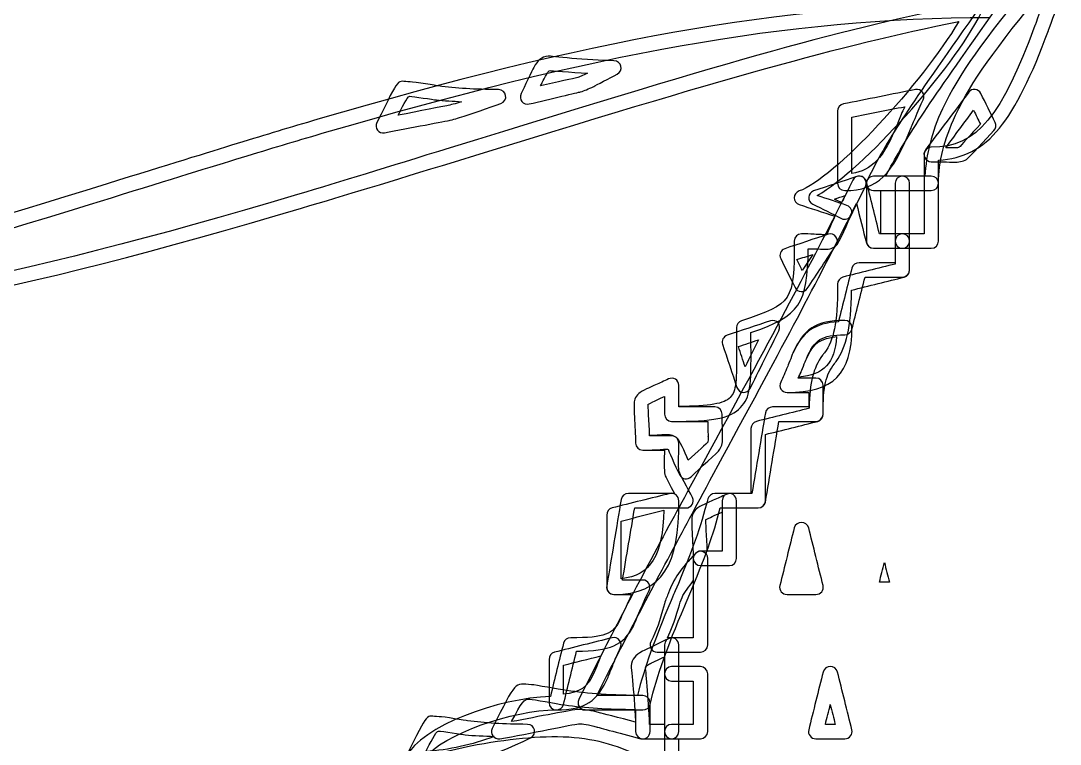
# Model space of a CAD drawing. Extents: x 25 to 279, y 7 to 272.
# Drawn here: x 245.63 to 264.7, y 131.27 to 144.53 of the extents above; entities that cross this region are included whole.
import ezdxf

# ---------------------------------------------------------------- set-up
doc = ezdxf.new("R2010")
doc.units = 0
doc.layers.get('0').update_dxf_attribs({"linetype": 'CONTINUOUS'})

msp = doc.modelspace()

# ---------------------------------------------------------------- linework, layer by layer
at = {"color": 7}
for points in [[(262.838671, 144.520444)], [(255.306512, 143.883856)], [(255.339321, 143.619273)], [(252.776302, 143.412369)], [(262.044921, 143.271875)], [(263.020704, 143.222398)], [(252.7681, 143.147785)], [(261.846483, 142.957815)], [(263.111721, 142.891669)], [(260.970183, 141.676173)], [(261.027862, 141.684375)], [(261.276042, 141.684375)], [(261.805208, 141.684375)], [(260.755077, 141.328775)], [(261.408333, 141.419792)], [(261.9375, 141.419792)], [(260.961717, 141.180079)], [(260.441017, 140.61784)], [(260.159765, 140.245835)], [(259.382683, 139.03034)], [(260.746875, 139.038542)], [(259.167577, 138.682942)], [(260.598179, 138.740885)], [(257.513931, 137.963804)], [(257.439583, 137.641277)], [(257.538802, 135.863542)], [(258.572265, 135.847138)], [(257.431381, 135.557683)], [(258.497917, 135.52461)], [(259.953125, 135.334375)], [(258.150783, 134.797006)], [(261.474744, 134.60095)], [(257.96875, 134.259637)], [(256.480469, 133.217708)], [(257.513931, 133.201304)], [(256.273829, 132.886979)], [(257.439583, 132.870575)], [(257.571875, 132.688542)], [(260.482292, 132.688542)], [(255.00039, 132.357812)], [(257.704167, 132.423958)], [(254.975783, 132.093229)], [(260.482292, 131.99401)], [(253.305469, 131.770702)], [(253.297267, 131.506119)], [(255.480079, 131.398698)]]:
    msp.add_lwpolyline(points, close=True, dxfattribs=at)
for points in [[(247.815365, 147.505208), (241.232002, 146.229388), (237.33125, 144.016413), (237.33125, 140.49375)], [(237.612237, 140.626042), (237.715425, 143.888354), (241.489177, 146.005021), (247.864842, 147.240625)], [(264.244402, 146.314583), (263.928754, 145.796265), (263.601729, 145.317898), (263.020704, 144.495573)], [(263.235546, 144.346877), (263.82001, 145.1737), (264.148094, 145.657358), (264.467446, 146.182292)], [(264.260806, 145.363671), (263.23581, 144.098433), (262.863012, 143.597577), (262.541015, 142.916275)], [(262.780992, 142.800652), (263.090025, 143.454967), (263.457267, 143.95106), (264.467446, 145.198306)], [(264.451042, 145.041408), (264.399713, 144.905677), (264.22059, 144.404821), (264.2362, 144.446096)], [(264.484115, 144.355079), (264.469033, 144.314598), (264.646833, 144.807517), (264.69975, 144.94219)], [(263.285287, 144.851173), (259.581915, 144.837944), (255.974321, 144.162198), (251.081381, 142.726304)], [(263.103254, 144.859375), (260.65189, 144.369102), (258.929981, 143.876712), (253.512108, 142.20534)], [(251.163931, 142.469923), (256.082271, 143.913225), (259.681663, 144.594792), (263.392708, 144.594792)], [(260.242579, 141.328775), (261.099829, 141.825133), (262.719344, 143.620067), (263.244013, 144.66914)], [(253.586721, 141.948958), (258.763294, 143.545983), (260.555317, 144.051073), (262.838671, 144.520444)], [(262.838671, 144.520444), (262.171921, 143.3957), (260.544733, 141.622463), (259.91185, 141.41159)], [(263.020704, 144.495573), (261.869502, 142.866533), (261.54036, 142.370175), (261.160154, 141.610027)], [(261.49935, 141.684375), (261.837752, 142.333398), (262.191765, 142.869708), (263.235546, 144.346877)], [(264.2362, 144.446096), (263.619721, 142.796419), (263.190302, 142.213542), (262.334375, 142.213542)], [(262.466667, 141.973829), (263.382919, 142.036271), (263.861815, 142.688998), (264.484115, 144.355079)], [(255.306512, 143.883856), (255.18454, 143.870098), (255.113631, 143.806069), (255.041929, 143.676952)], [(256.513542, 143.801042), (256.029619, 143.801042), (255.337998, 143.887296), (255.306512, 143.883856)], [(256.571485, 143.553127), (256.696369, 143.615304), (256.653242, 143.801042), (256.513542, 143.801042)], [(255.041929, 143.676952), (255.011767, 143.622977), (254.862277, 143.301508), (254.810154, 143.197527)], [(255.273175, 143.54466), (255.307306, 143.606044), (255.315508, 143.616362), (255.339321, 143.619273)], [(255.339321, 143.619273), (255.336146, 143.618744), (255.734079, 143.592815), (256.02565, 143.569531)], [(252.776302, 143.412369), (252.517804, 143.416073), (252.608821, 143.557096), (252.164321, 142.66836)], [(253.297267, 143.338021), (253.273719, 143.341196), (252.85409, 143.41131), (252.776302, 143.412369)], [(255.165754, 143.338021), (255.206765, 143.423481), (255.262063, 143.524817), (255.273175, 143.54466)], [(255.827213, 143.486981), (255.8034, 143.479837), (255.455738, 143.406019), (255.165754, 143.338021)], [(256.02565, 143.569531), (255.93675, 143.525346), (255.883304, 143.50365), (255.827213, 143.486981)], [(256.141537, 143.329819), (256.173552, 143.345694), (256.44475, 143.489627), (256.571485, 143.553127)], [(254.396875, 143.271875), (253.958196, 143.271875), (253.613708, 143.294365), (253.297267, 143.338021)], [(254.43815, 143.015494), (254.580496, 143.063119), (254.546894, 143.271875), (254.396875, 143.271875)], [(254.810154, 143.197527), (254.759619, 143.096456), (254.849577, 142.979775), (254.959115, 143.007292)], [(254.959115, 143.007292), (255.337733, 143.102012), (255.856846, 143.217106), (255.901825, 143.2306)], [(255.901825, 143.2306), (255.974585, 143.252296), (256.039938, 143.279548), (256.141537, 143.329819)], [(262.044921, 143.271875), (261.631642, 143.18906), (261.135548, 143.090106), (260.722004, 143.007292)], [(262.185679, 143.08164), (262.234892, 143.180065), (262.152871, 143.293571), (262.044921, 143.271875)], [(263.020704, 143.222398), (262.772525, 142.891404), (262.474869, 142.494794), (262.226954, 142.164065)], [(263.244012, 143.197527), (263.199827, 143.285369), (263.079706, 143.300979), (263.020704, 143.222398)], [(263.508596, 142.66836), (263.425781, 142.833725), (263.326563, 143.032162), (263.244012, 143.197527)], [(252.552994, 142.800652), (252.613054, 142.91019), (252.718094, 143.148579), (252.7681, 143.147785)], [(252.7681, 143.147785), (252.823133, 143.146992), (253.208896, 143.088254), (253.255992, 143.08164)], [(253.255992, 143.08164), (253.389077, 143.063383), (253.57164, 143.060208), (253.719013, 143.048567)], [(253.719013, 143.048567), (253.598892, 143.008879), (253.52084, 142.991681), (253.445963, 142.974219)], [(253.817967, 142.800652), (253.829608, 142.804356), (254.23839, 142.949083), (254.43815, 143.015494)], [(260.722004, 143.007292), (260.660356, 142.994856), (260.614583, 142.937971), (260.614583, 142.875)], [(262.036719, 142.742708), (262.092546, 142.878175), (262.137525, 142.985596), (262.185679, 143.08164)], [(253.445963, 142.974219), (253.395956, 142.962577), (252.938227, 142.874735), (252.552994, 142.800652)], [(260.614583, 142.875), (260.614583, 142.461456), (260.614583, 141.965627), (260.614583, 141.552083)], [(260.879167, 142.767579), (261.190317, 142.829756), (261.526073, 142.893521), (261.846483, 142.957815)], [(261.797006, 142.850129), (261.784571, 142.819967), (261.7343, 142.692967), (261.714192, 142.64349)], [(261.846483, 142.957815), (261.830079, 142.91945), (261.814998, 142.89405), (261.797006, 142.850129)], [(262.541015, 142.916275), (262.338344, 142.487121), (262.239654, 142.079133), (262.218487, 141.684375)], [(262.598958, 142.20534), (262.769615, 142.432881), (262.942388, 142.665979), (263.111721, 142.891669)], [(263.111721, 142.891669), (263.155113, 142.804621), (263.193742, 142.718896), (263.235546, 142.635287)], [(251.081381, 142.726304), (250.03469, 142.418858), (249.470069, 142.241588), (247.220052, 141.543881)], [(252.164321, 142.66836), (252.115108, 142.569935), (252.197129, 142.456429), (252.305079, 142.478125)], [(252.305079, 142.478125), (252.759104, 142.568877), (253.438025, 142.692173), (253.512108, 142.709635)], [(253.512108, 142.709635), (253.601008, 142.730537), (253.675885, 142.753027), (253.817967, 142.800652)], [(260.879167, 141.734117), (260.879167, 142.072254), (260.879167, 142.434998), (260.879167, 142.767579)], [(261.714192, 142.64349), (261.455429, 142.00505), (261.240323, 141.787298), (260.879167, 141.734117)], [(261.953904, 142.544271), (261.974277, 142.594012), (262.024548, 142.71334), (262.036719, 142.742708)], [(262.466667, 141.552083), (262.466667, 141.945254), (262.571177, 142.356681), (262.780992, 142.800652)], [(263.235546, 142.635287), (263.065419, 142.456694), (262.863277, 142.223067), (262.847138, 142.213542)], [(263.483725, 142.5194), (263.523942, 142.559617), (263.533996, 142.617296), (263.508596, 142.66836)], [(247.2944, 141.2875), (249.542829, 141.984942), (250.119092, 142.163271), (251.163931, 142.469923)], [(260.746875, 141.419792), (261.363354, 141.419792), (261.622381, 141.725915), (261.953904, 142.544271)], [(262.979429, 141.990233), (263.042135, 142.02754), (263.328679, 142.364619), (263.483725, 142.5194)], [(253.512108, 142.20534), (252.31725, 141.83651), (251.521119, 141.586215), (250.709112, 141.345444)], [(262.226954, 142.164065), (262.161602, 142.076752), (262.225367, 141.948958), (262.334375, 141.948958)], [(262.334375, 142.213542), (262.26135, 142.213542), (262.202083, 142.154275), (262.202083, 142.08125)], [(262.202083, 142.08125), (262.202083, 141.626431), (262.202083, 141.094619), (262.202083, 140.626042)], [(262.739452, 142.20534), (262.754533, 142.205075), (262.646848, 142.203752), (262.598958, 142.20534)], [(262.847138, 142.213542), (262.833379, 142.20534), (262.808244, 142.204017), (262.739452, 142.20534)], [(250.783725, 141.097265), (251.596525, 141.338565), (252.390804, 141.580129), (253.586721, 141.948958)], [(262.334375, 141.948958), (262.417983, 141.948958), (262.700823, 141.941285), (262.73125, 141.940756)], [(262.466667, 140.49375), (262.466667, 140.956242), (262.466667, 141.499696), (262.466667, 141.973829)], [(262.73125, 141.940756), (262.845021, 141.93864), (262.91249, 141.95081), (262.979429, 141.990233)], [(260.970183, 141.676173), (260.722004, 141.593358), (260.424348, 141.49414), (260.176433, 141.41159)], [(261.027863, 141.684375), (260.976798, 141.689931), (260.923088, 141.664796), (260.895571, 141.610027)], [(261.127346, 141.49414), (261.179998, 141.599708), (261.081838, 141.713479), (260.970183, 141.676173)], [(261.14375, 141.585156), (261.128933, 141.644687), (261.079192, 141.678819), (261.027862, 141.684375)], [(261.276042, 141.684375), (261.203017, 141.684375), (261.14375, 141.625108), (261.14375, 141.552083)], [(261.805208, 141.684375), (261.639844, 141.684375), (261.441406, 141.684375), (261.276042, 141.684375)], [(262.218487, 141.684375), (261.985125, 141.684375), (261.739062, 141.684375), (261.49935, 141.684375)], [(261.805208, 141.684375), (261.732183, 141.684375), (261.672917, 141.625108), (261.672917, 141.552083)], [(261.9375, 141.552083), (261.9375, 141.625108), (261.878233, 141.684375), (261.805208, 141.684375)], [(262.334375, 141.684375), (262.16901, 141.684375), (261.970573, 141.684375), (261.805208, 141.684375)], [(262.466667, 141.552083), (262.466667, 141.625108), (262.4074, 141.684375), (262.334375, 141.684375)], [(247.220052, 141.543881), (242.946502, 140.218319), (240.724796, 139.5984), (238.125, 139.071615)], [(260.895571, 141.610027), (260.224852, 140.268325), (259.64224, 139.176919), (258.481513, 137.037763)], [(260.614583, 141.552083), (260.614583, 141.479058), (260.67385, 141.419792), (260.746875, 141.419792)], [(260.862763, 140.964973), (260.945313, 141.130338), (261.044531, 141.328775), (261.127346, 141.49414)], [(261.160154, 141.610027), (261.116233, 141.521921), (261.177617, 141.419792), (261.276042, 141.419792)], [(261.383462, 140.626042), (261.30594, 140.935869), (261.218627, 141.285383), (261.14375, 141.585156)], [(261.14375, 141.552083), (261.14375, 141.221354), (261.14375, 140.824479), (261.14375, 140.49375)], [(261.672917, 141.552083), (261.672917, 141.221354), (261.672917, 140.824479), (261.672917, 140.49375)], [(261.9375, 140.49375), (261.9375, 140.824479), (261.9375, 141.221354), (261.9375, 141.552083)], [(262.334375, 141.419792), (262.4074, 141.419792), (262.466667, 141.479058), (262.466667, 141.552083)], [(262.466667, 140.49375), (262.466667, 140.824479), (262.466667, 141.221354), (262.466667, 141.552083)], [(250.709112, 141.345444), (245.433321, 139.77964), (241.802708, 139.038542), (238.521875, 139.038542)], [(259.91185, 141.41159), (259.7912, 141.371373), (259.7912, 141.203627), (259.91185, 141.16341)], [(260.176433, 141.41159), (260.064515, 141.374283), (260.05446, 141.224529), (260.159765, 141.171877)], [(260.78815, 141.147006), (260.617758, 141.203892), (260.427788, 141.267127), (260.242579, 141.328775)], [(260.55664, 141.262629), (260.624638, 141.285383), (260.687344, 141.306285), (260.755077, 141.328775)], [(260.755077, 141.328775), (260.732323, 141.283267), (260.711156, 141.240669), (260.688931, 141.196483)], [(261.276042, 141.419792), (261.606771, 141.419792), (262.003646, 141.419792), (262.334375, 141.419792)], [(261.408333, 141.419792), (261.497233, 141.419792), (261.584017, 141.419792), (261.672917, 141.419792)], [(261.408333, 140.626042), (261.408333, 140.885069), (261.408333, 141.160765), (261.408333, 141.419792)], [(261.672917, 141.419792), (261.672917, 141.160765), (261.672917, 140.885069), (261.672917, 140.626042)], [(261.9375, 141.419792), (262.0264, 141.419792), (262.113183, 141.419792), (262.202083, 141.419792)], [(261.9375, 140.626042), (261.9375, 140.885069), (261.9375, 141.160765), (261.9375, 141.419792)], [(262.202083, 141.419792), (262.202083, 141.160765), (262.202083, 140.885069), (262.202083, 140.626042)], [(238.017579, 138.773958), (240.697279, 139.310004), (242.927188, 139.933098), (247.2944, 141.2875)], [(258.712758, 136.913673), (259.795433, 138.908367), (260.344179, 139.953471), (260.961717, 141.180079)], [(259.91185, 141.16341), (260.115579, 141.095413), (260.349206, 141.020535), (260.564842, 140.948569)], [(260.159765, 141.171877), (260.325129, 141.089063), (260.523567, 140.989844), (260.688931, 140.907294)], [(260.688931, 141.196483), (260.644746, 141.218708), (260.602148, 141.239875), (260.55664, 141.262629)], [(260.862763, 140.964973), (260.898746, 141.03694), (260.864615, 141.121606), (260.78815, 141.147006)], [(260.961717, 141.180079), (261.0231, 140.935604), (261.087394, 140.685573), (261.14375, 140.460677)], [(238.654167, 138.78216), (241.933413, 138.80121), (245.553177, 139.544954), (250.783725, 141.097265)], [(260.564842, 140.948569), (260.497108, 140.798021), (260.417469, 140.610431), (260.416146, 140.609638)], [(260.573308, 140.394531), (260.647127, 140.447448), (260.822281, 140.884275), (260.862763, 140.964973)], [(260.688931, 140.907294), (260.754283, 140.874485), (260.829954, 140.899621), (260.862763, 140.964973)], [(260.441017, 140.61784), (260.192837, 140.535025), (259.895181, 140.435806), (259.647267, 140.353256)], [(259.953125, 140.626042), (259.8801, 140.626042), (259.820833, 140.566775), (259.820833, 140.49375)], [(260.184635, 140.61784), (260.108171, 140.621279), (260.036204, 140.626042), (259.953125, 140.626042)], [(260.341798, 140.609638), (260.331479, 140.609902), (260.224323, 140.615988), (260.184635, 140.61784)], [(260.416146, 140.609638), (260.419585, 140.612019), (260.403181, 140.606463), (260.341798, 140.609638)], [(260.589713, 140.419402), (260.659563, 140.524177), (260.560344, 140.657527), (260.441017, 140.61784)], [(261.805208, 140.626042), (261.673446, 140.626042), (261.523956, 140.626042), (261.383462, 140.626042)], [(261.672917, 140.626042), (261.584017, 140.626042), (261.497233, 140.626042), (261.408333, 140.626042)], [(261.805208, 140.626042), (261.732183, 140.626042), (261.672917, 140.566775), (261.672917, 140.49375)], [(262.202083, 140.626042), (262.068733, 140.626042), (261.929298, 140.626042), (261.805208, 140.626042)], [(261.9375, 140.49375), (261.9375, 140.566775), (261.878233, 140.626042), (261.805208, 140.626042)], [(262.202083, 140.626042), (262.113183, 140.626042), (262.0264, 140.626042), (261.9375, 140.626042)], [(259.820833, 140.49375), (259.820833, 139.392025), (259.792258, 139.343077), (258.853517, 139.03034)], [(259.027083, 138.815233), (259.931429, 139.125854), (260.066896, 139.336992), (260.077215, 140.353256)], [(259.647267, 140.353256), (259.570802, 140.327856), (259.536671, 140.24319), (259.572654, 140.171223)], [(260.060546, 139.625652), (260.22591, 139.873567), (260.424348, 140.171223), (260.589713, 140.419402)], [(260.077215, 140.353256), (260.109494, 140.352198), (260.144154, 140.354844), (260.176433, 140.353256)], [(260.176433, 140.353256), (260.214269, 140.351404), (260.313223, 140.345583), (260.325129, 140.345054)], [(260.325129, 140.345054), (260.446838, 140.338969), (260.510338, 140.349288), (260.573308, 140.394531)], [(261.14375, 140.49375), (261.14375, 140.420725), (261.203017, 140.361458), (261.276042, 140.361458)], [(261.14375, 140.460677), (261.158567, 140.401675), (261.215452, 140.361458), (261.276042, 140.361458)], [(261.276042, 140.361458), (261.400131, 140.361458), (261.539567, 140.361458), (261.672917, 140.361458)], [(261.276042, 140.361458), (261.441406, 140.361458), (261.639844, 140.361458), (261.805208, 140.361458)], [(261.672917, 140.49375), (261.672917, 140.361987), (261.672917, 140.212498), (261.672917, 140.072004)], [(261.672917, 140.49375), (261.672917, 140.420725), (261.732183, 140.361458), (261.805208, 140.361458)], [(261.672917, 140.361458), (261.672917, 140.272558), (261.672917, 140.185775), (261.672917, 140.096875)], [(261.805208, 140.361458), (261.878233, 140.361458), (261.9375, 140.420725), (261.9375, 140.49375)], [(261.805208, 140.361458), (261.970573, 140.361458), (262.16901, 140.361458), (262.334375, 140.361458)], [(261.9375, 139.964583), (261.9375, 140.129948), (261.9375, 140.328385), (261.9375, 140.49375)], [(261.9375, 139.964583), (261.9375, 140.088673), (261.9375, 140.228108), (261.9375, 140.361458)], [(261.9375, 140.361458), (262.07085, 140.361458), (262.210285, 140.361458), (262.334375, 140.361458)], [(262.334375, 140.361458), (262.4074, 140.361458), (262.466667, 140.420725), (262.466667, 140.49375)], [(262.334375, 140.361458), (262.4074, 140.361458), (262.466667, 140.420725), (262.466667, 140.49375)], [(259.572654, 140.171223), (259.655469, 140.005858), (259.754687, 139.807421), (259.837238, 139.642056)], [(259.870575, 140.154819), (259.96556, 140.186569), (260.061075, 140.212763), (260.159765, 140.245835)], [(259.969529, 139.956381), (259.935662, 140.024115), (259.903648, 140.088144), (259.870575, 140.154819)], [(260.159765, 140.245835), (260.093883, 140.146881), (260.033823, 140.05269), (259.969529, 139.956381)], [(260.879167, 139.997656), (260.802173, 139.689946), (260.710098, 139.329319), (260.630988, 139.013671)], [(261.672917, 140.072004), (261.36309, 139.994481), (261.013575, 139.907169), (260.713802, 139.832292)], [(261.011458, 140.096875), (260.950869, 140.096875), (260.893983, 140.056658), (260.879167, 139.997656)], [(261.672917, 140.096875), (261.454635, 140.096875), (261.218098, 140.096875), (261.011458, 140.096875)], [(261.805208, 139.832292), (261.878233, 139.832292), (261.9375, 139.891558), (261.9375, 139.964583)], [(261.838281, 139.832292), (261.897283, 139.847108), (261.9375, 139.903994), (261.9375, 139.964583)], [(260.713802, 139.832292), (260.6548, 139.817475), (260.614583, 139.76059), (260.614583, 139.7)], [(260.870965, 139.592579), (261.182644, 139.670367), (261.536127, 139.756621), (261.838281, 139.832292)], [(260.879167, 138.873177), (260.954044, 139.17295), (261.041356, 139.522465), (261.118879, 139.832292)], [(261.118879, 139.832292), (261.34351, 139.832292), (261.590631, 139.832292), (261.805208, 139.832292)], [(259.837238, 139.642056), (259.882746, 139.551304), (260.00419, 139.540985), (260.060546, 139.625652)], [(260.614583, 139.7), (260.614583, 138.955463), (260.546056, 138.684794), (260.374871, 138.443229)], [(260.589713, 138.286067), (260.783917, 138.560175), (260.86144, 138.89699), (260.870965, 139.592579)], [(259.382683, 139.03034), (259.134504, 138.947525), (258.836848, 138.848306), (258.588933, 138.765756)], [(258.853517, 139.03034), (258.799542, 139.012348), (258.7625, 138.963135), (258.7625, 138.90625)], [(259.539846, 138.848306), (259.592498, 138.953875), (259.494338, 139.067646), (259.382683, 139.03034)], [(260.746875, 139.038542), (260.209771, 139.038542), (259.985933, 138.874765), (259.795962, 138.435027)], [(260.630988, 139.013671), (260.198129, 138.984831), (259.967677, 138.832696), (259.795963, 138.435027)], [(260.879167, 138.90625), (260.879167, 138.979275), (260.8199, 139.038542), (260.746875, 139.038542)], [(258.7625, 138.90625), (258.7625, 138.810735), (258.761177, 138.730037), (258.7625, 138.59219)], [(259.010679, 137.789973), (259.142971, 138.054556), (259.40729, 138.583723), (259.539846, 138.848306)], [(259.027083, 138.59219), (259.02629, 138.689556), (259.027348, 138.749352), (259.027083, 138.815233)], [(259.688542, 137.715625), (260.540235, 137.715625), (260.879167, 138.054556), (260.879167, 138.90625)], [(260.746875, 138.773958), (260.807465, 138.773958), (260.86435, 138.814175), (260.879167, 138.873177)], [(258.588933, 138.765756), (258.519613, 138.742473), (258.4831, 138.669713), (258.506119, 138.600392)], [(258.795573, 138.559117), (258.918075, 138.599863), (259.040577, 138.640608), (259.167577, 138.682942)], [(259.167577, 138.682942), (259.081323, 138.510698), (259.005917, 138.359356), (258.919663, 138.186848)], [(260.598179, 138.740885), (260.564048, 138.254581), (260.370108, 138.041592), (259.903383, 137.996877)], [(260.044142, 138.335808), (260.193896, 138.683206), (260.32116, 138.773958), (260.746875, 138.773958)], [(260.044142, 138.335808), (260.16929, 138.626056), (260.316663, 138.711517), (260.598179, 138.740885)], [(258.506119, 138.600392), (258.588933, 138.352213), (258.688152, 138.054556), (258.770702, 137.806642)], [(258.7625, 138.59219), (258.768585, 137.908506), (258.753769, 137.74076), (258.646613, 137.624608)], [(258.919663, 138.186848), (258.877329, 138.314113), (258.836319, 138.436615), (258.795573, 138.559117)], [(258.836848, 137.44284), (259.01359, 137.634133), (259.034227, 137.816167), (259.027083, 138.59219)], [(259.795963, 138.435027), (259.774267, 138.384227), (259.700448, 138.195315), (259.696744, 138.186848)], [(259.795962, 138.435027), (259.774267, 138.384227), (259.700448, 138.195315), (259.696744, 138.186848)], [(260.374871, 138.443229), (260.360054, 138.422592), (260.356879, 138.423121), (260.341798, 138.401954)], [(259.944923, 138.087629), (259.949421, 138.098477), (260.023504, 138.287919), (260.044142, 138.335808)], [(259.944923, 138.087629), (259.949421, 138.098477), (260.023504, 138.287919), (260.044142, 138.335808)], [(260.341798, 138.401954), (260.165585, 138.15695), (260.104202, 137.913533), (260.093619, 137.426171)], [(260.35, 137.31875), (260.35, 137.851092), (260.398683, 138.025188), (260.55664, 138.244792)], [(260.55664, 138.244792), (260.571721, 138.265694), (260.573838, 138.264106), (260.589713, 138.286067)], [(259.696744, 138.186848), (259.652558, 138.08075), (259.616575, 137.993437), (259.572654, 137.90586)], [(259.696744, 138.186848), (259.652558, 138.08075), (259.616575, 137.993438), (259.572654, 137.90586)], [(259.895181, 137.980208), (259.911056, 138.016192), (259.928254, 138.047677), (259.944923, 138.087629)], [(259.903383, 137.996877), (259.916877, 138.027569), (259.9309, 138.053763), (259.944923, 138.087629)], [(257.274219, 137.856119), (257.263106, 137.851092), (257.137694, 137.795), (257.108854, 137.781771)], [(257.274219, 137.856119), (257.263106, 137.851092), (257.137694, 137.795), (257.108854, 137.781771)], [(257.513931, 137.963804), (257.431646, 137.922529), (257.355181, 137.892631), (257.274219, 137.856119)], [(257.513931, 137.963804), (257.431646, 137.922529), (257.355181, 137.892631), (257.274219, 137.856119)], [(257.704167, 137.847917), (257.704167, 137.946342), (257.602037, 138.007725), (257.513931, 137.963804)], [(257.704167, 137.847917), (257.704167, 137.946342), (257.602038, 138.007725), (257.513931, 137.963804)], [(259.572654, 137.90586), (259.528733, 137.817754), (259.590117, 137.715625), (259.688542, 137.715625)], [(259.572654, 137.90586), (259.528733, 137.817754), (259.590117, 137.715625), (259.688542, 137.715625)], [(260.217708, 137.980208), (260.116902, 137.980208), (260.005513, 137.980208), (259.895181, 137.980208)], [(260.35, 137.847917), (260.35, 137.920942), (260.290733, 137.980208), (260.217708, 137.980208)], [(257.108854, 137.781771), (256.986881, 137.72515), (256.92735, 137.676467), (256.894012, 137.591535)], [(257.108854, 137.781771), (256.986881, 137.72515), (256.92735, 137.676467), (256.894012, 137.591535)], [(257.704167, 137.459244), (257.704167, 137.590212), (257.704167, 137.726473), (257.704167, 137.847917)], [(257.704167, 137.451042), (257.704167, 137.584392), (257.704167, 137.723827), (257.704167, 137.847917)], [(258.770702, 137.806642), (258.808008, 137.694723), (258.957763, 137.684669), (259.010679, 137.789973)], [(259.688542, 137.715625), (259.812631, 137.715625), (259.952067, 137.715625), (260.085417, 137.715625)], [(260.085417, 137.715625), (260.085417, 137.626725), (260.085417, 137.539942), (260.085417, 137.451042)], [(260.35, 137.31875), (260.35, 137.484115), (260.35, 137.682552), (260.35, 137.847917)], [(256.894012, 137.591535), (256.861998, 137.510573), (256.910417, 137.00125), (256.910417, 136.789583)], [(256.894012, 137.591535), (256.861998, 137.510573), (256.910417, 137.00125), (256.910417, 136.789583)], [(257.166798, 136.921875), (257.157802, 137.175081), (257.137694, 137.4902), (257.141927, 137.500783)], [(257.166798, 136.930077), (257.157537, 137.180373), (257.137958, 137.4902), (257.141927, 137.500783)], [(257.141927, 137.500783), (257.142721, 137.502635), (257.160712, 137.512425), (257.224742, 137.542058)], [(257.141927, 137.500783), (257.142721, 137.502635), (257.160712, 137.512425), (257.224742, 137.542058)], [(257.224742, 137.542058), (257.250671, 137.553965), (257.36841, 137.610585), (257.38164, 137.616406)], [(257.224742, 137.542058), (257.250671, 137.553965), (257.36841, 137.610585), (257.38164, 137.616406)], [(257.38164, 137.616406), (257.400954, 137.625138), (257.420798, 137.632546), (257.439583, 137.641277)], [(257.38164, 137.616406), (257.400954, 137.625137), (257.420798, 137.632546), (257.439583, 137.641277)], [(257.439583, 137.641277), (257.439583, 137.530946), (257.439583, 137.419556), (257.439583, 137.31875)], [(257.439583, 137.641277), (257.439583, 137.530946), (257.439583, 137.419556), (257.439583, 137.31875)], [(258.646613, 137.624608), (258.538927, 137.507927), (258.265348, 137.466917), (257.704167, 137.459244)], [(257.439583, 137.31875), (257.439583, 137.245725), (257.49885, 137.186458), (257.571875, 137.186458)], [(257.439583, 137.31875), (257.439583, 137.245725), (257.49885, 137.186458), (257.571875, 137.186458)], [(257.571875, 137.186458), (258.33996, 137.186458), (258.646613, 137.236465), (258.836848, 137.44284)], [(258.365625, 137.451042), (258.158985, 137.451042), (257.922448, 137.451042), (257.704167, 137.451042)], [(258.497917, 137.31875), (258.497917, 137.391775), (258.43865, 137.451042), (258.365625, 137.451042)], [(258.506119, 136.921875), (258.50559, 136.952302), (258.497917, 137.235142), (258.497917, 137.31875)], [(259.291667, 137.343621), (259.214673, 136.880865), (259.122598, 136.337675), (259.043488, 135.863542)], [(260.093619, 137.426171), (259.78194, 137.348383), (259.428456, 137.262129), (259.126302, 137.186458)], [(259.423958, 137.451042), (259.3594, 137.451042), (259.30225, 137.407385), (259.291667, 137.343621)], [(260.085417, 137.451042), (259.867135, 137.451042), (259.630598, 137.451042), (259.423958, 137.451042)], [(260.217708, 137.186458), (260.290733, 137.186458), (260.35, 137.245725), (260.35, 137.31875)], [(260.250781, 137.186458), (260.309783, 137.201275), (260.35, 137.25816), (260.35, 137.31875)], [(257.571875, 137.186458), (257.778515, 137.186458), (258.015052, 137.186458), (258.233333, 137.186458)], [(258.233333, 137.186458), (258.236244, 137.055754), (258.242065, 136.884304), (258.241535, 136.913673)], [(259.126302, 137.186458), (259.0673, 137.171642), (259.027083, 137.114756), (259.027083, 137.054167)], [(259.291667, 136.946746), (259.601494, 137.024269), (259.951008, 137.111581), (260.250781, 137.186458)], [(259.291667, 135.706379), (259.36866, 136.169135), (259.460735, 136.712325), (259.539846, 137.186458)], [(259.539846, 137.186458), (259.762096, 137.186458), (260.005777, 137.186458), (260.217708, 137.186458)], [(257.266017, 136.930077), (257.233738, 136.92849), (257.199077, 136.931135), (257.166798, 136.930077)], [(257.571875, 136.921875), (257.44514, 136.921875), (257.302529, 136.921875), (257.166798, 136.921875)], [(257.414713, 136.938544), (257.402806, 136.93775), (257.303852, 136.931929), (257.266017, 136.930077)], [(257.662892, 136.888802), (257.599921, 136.934046), (257.536421, 136.944365), (257.414713, 136.938544)], [(258.481513, 137.037763), (257.890698, 135.949267), (257.744912, 135.684683), (257.472656, 135.177213)], [(257.704167, 136.789583), (257.704167, 136.862608), (257.6449, 136.921875), (257.571875, 136.921875)], [(257.712369, 135.053387), (257.98436, 135.560065), (258.122473, 135.825706), (258.712758, 136.913673)], [(258.241535, 136.913673), (258.242858, 136.844881), (258.241271, 136.819746), (258.233333, 136.806252)], [(258.456642, 136.67396), (258.496065, 136.740635), (258.508235, 136.808104), (258.506119, 136.921875)], [(259.027083, 137.054167), (259.027083, 136.682163), (259.027083, 136.24904), (259.027083, 135.863542)], [(259.291667, 135.73125), (259.291667, 136.111192), (259.291667, 136.555427), (259.291667, 136.946746)], [(256.910417, 136.789583), (256.910417, 136.716558), (256.969683, 136.657292), (257.042708, 136.657292)], [(256.910417, 136.789583), (256.910417, 136.716558), (256.969683, 136.657292), (257.042708, 136.657292)], [(257.877733, 136.475523), (257.806296, 136.635331), (257.716602, 136.850173), (257.662892, 136.888802)], [(257.704167, 136.277085), (257.694377, 136.313598), (257.704167, 136.730317), (257.704167, 136.789583)], [(258.233333, 136.806252), (258.225131, 136.792494), (258.034367, 136.620515), (257.877733, 136.475523)], [(257.042708, 136.657292), (257.125788, 136.657292), (257.197754, 136.662054), (257.274219, 136.665494)], [(257.042708, 136.657292), (257.166798, 136.657292), (257.306233, 136.657292), (257.439583, 136.657292)], [(257.274219, 136.665494), (257.313906, 136.667346), (257.421063, 136.673431), (257.431381, 136.67396)], [(257.431381, 136.67396), (257.492765, 136.676871), (257.509169, 136.671315), (257.505729, 136.67396)], [(257.439583, 136.657292), (257.436937, 136.521031), (257.431646, 136.272058), (257.447785, 136.21094)], [(257.505729, 136.67396), (257.507581, 136.672373), (257.634052, 136.37604), (257.720571, 136.202473)], [(257.927475, 136.1694), (258.082256, 136.324446), (258.419335, 136.61099), (258.456642, 136.67396)], [(257.447785, 136.21094), (257.459692, 136.16596), (257.547004, 136.005094), (257.621617, 135.863542)], [(257.952346, 135.789194), (257.879585, 135.934185), (257.712898, 136.243748), (257.704167, 136.277085)], [(257.720571, 136.202473), (257.761052, 136.121775), (257.863446, 136.105635), (257.927475, 136.1694)], [(257.538802, 135.863542), (257.208073, 135.780727), (256.811198, 135.681773), (256.480469, 135.598958)], [(256.778125, 135.863542), (256.713567, 135.863542), (256.656417, 135.819885), (256.645833, 135.756121)], [(257.621617, 135.863542), (257.340894, 135.863542), (257.04165, 135.863542), (256.778125, 135.863542)], [(257.704167, 135.73125), (257.704167, 135.81724), (257.62241, 135.884444), (257.538802, 135.863542)], [(258.233333, 135.764323), (258.1021, 135.239654), (257.950758, 134.821348), (257.638021, 134.077604)], [(257.836458, 135.598958), (257.934883, 135.598958), (257.996267, 135.701088), (257.952346, 135.789194)], [(258.365625, 135.863542), (258.305035, 135.863542), (258.24815, 135.823325), (258.233333, 135.764323)], [(258.572265, 135.847138), (258.489979, 135.805863), (258.413515, 135.775965), (258.332552, 135.739452)], [(259.043488, 135.863542), (258.821237, 135.863542), (258.577556, 135.863542), (258.365625, 135.863542)], [(258.630208, 135.863542), (258.557183, 135.863542), (258.497917, 135.804275), (258.497917, 135.73125)], [(258.7625, 135.73125), (258.7625, 135.829675), (258.660371, 135.891058), (258.572265, 135.847138)], [(259.027083, 135.863542), (258.893733, 135.863542), (258.754298, 135.863542), (258.630208, 135.863542)], [(256.645833, 135.756121), (256.563019, 135.260027), (256.464065, 134.664715), (256.38125, 134.168621)], [(256.480469, 135.598958), (256.421467, 135.584142), (256.38125, 135.527256), (256.38125, 135.466667)], [(256.513542, 134.011458), (257.421063, 134.011458), (257.704167, 134.577138), (257.704167, 135.73125)], [(256.670704, 134.276042), (256.742142, 134.704402), (256.823104, 135.175096), (256.894012, 135.598958)], [(256.894012, 135.598958), (257.199871, 135.598958), (257.541977, 135.598958), (257.836458, 135.598958)], [(257.8862, 133.978385), (258.185444, 134.690379), (258.334669, 135.099954), (258.464844, 135.598958)], [(258.167188, 135.665104), (258.045215, 135.608483), (257.985683, 135.5598), (257.952346, 135.474869)], [(258.332552, 135.739452), (258.32144, 135.734425), (258.196027, 135.678333), (258.167188, 135.665104)], [(258.464844, 135.598958), (258.691327, 135.598958), (258.942417, 135.598958), (259.159375, 135.598958)], [(258.497917, 135.73125), (258.497917, 135.441796), (258.497917, 135.107363), (258.497917, 134.805208)], [(258.7625, 134.672917), (258.7625, 135.003646), (258.7625, 135.400521), (258.7625, 135.73125)], [(258.7625, 134.672917), (258.7625, 134.962371), (258.7625, 135.296804), (258.7625, 135.598958)], [(258.7625, 135.598958), (258.89585, 135.598958), (259.035285, 135.598958), (259.159375, 135.598958)], [(259.159375, 135.598958), (259.2324, 135.598958), (259.291667, 135.658225), (259.291667, 135.73125)], [(259.159375, 135.598958), (259.223933, 135.598958), (259.281083, 135.642615), (259.291667, 135.706379)], [(256.38125, 135.466667), (256.38125, 135.053123), (256.38125, 134.557294), (256.38125, 134.14375)], [(257.431381, 135.557683), (257.405981, 134.741179), (257.195902, 134.35621), (256.645833, 134.300913)], [(256.645833, 135.359246), (256.899833, 135.422746), (257.172354, 135.49286), (257.431381, 135.557683)], [(257.952346, 135.474869), (257.920331, 135.393906), (257.96875, 134.884583), (257.96875, 134.672917)], [(258.225131, 134.805208), (258.216135, 135.058415), (258.196027, 135.373533), (258.20026, 135.384117)], [(258.20026, 135.384117), (258.201054, 135.385969), (258.219046, 135.395758), (258.283075, 135.425392)], [(258.283075, 135.425392), (258.309004, 135.437298), (258.426744, 135.493919), (258.439973, 135.49974)], [(258.439973, 135.49974), (258.459287, 135.508471), (258.479131, 135.515879), (258.497917, 135.52461)], [(258.497917, 135.52461), (258.497917, 135.285692), (258.497917, 135.039894), (258.497917, 134.805208)], [(256.645833, 134.300913), (256.645833, 134.6454), (256.645833, 135.018462), (256.645833, 135.359246)], [(259.820833, 135.235156), (259.738019, 134.904427), (259.639065, 134.507552), (259.55625, 134.176823)], [(259.953125, 135.334375), (259.897298, 135.334375), (259.837502, 135.301831), (259.820833, 135.235156)], [(260.085417, 135.235156), (260.068748, 135.301831), (260.008952, 135.334375), (259.953125, 135.334375)], [(260.35, 134.176823), (260.267185, 134.507552), (260.168231, 134.904427), (260.085417, 135.235156)], [(257.472656, 135.177213), (256.853796, 134.024158), (256.353469, 133.054725), (255.868488, 132.085027)], [(256.199217, 132.159375), (256.655888, 133.06769), (257.132667, 133.973094), (257.712369, 135.053387)], [(258.101042, 134.805208), (258.028017, 134.805208), (257.96875, 134.745942), (257.96875, 134.672917)], [(258.150783, 134.797006), (258.104481, 134.816056), (258.051829, 134.805473), (258.010025, 134.763933)], [(258.497917, 134.805208), (258.364567, 134.805208), (258.225131, 134.805208), (258.101042, 134.805208)], [(258.497917, 134.805208), (258.406371, 134.805208), (258.316413, 134.805208), (258.225131, 134.805208)], [(258.010025, 134.763933), (257.742531, 134.496175), (257.60389, 134.28689), (257.513931, 134.044531)], [(257.96875, 134.672917), (257.96875, 134.218098), (257.96875, 133.686285), (257.96875, 133.217708)], [(257.96875, 134.672917), (257.96875, 134.599892), (258.028017, 134.540625), (258.101042, 134.540625)], [(258.233333, 134.672917), (258.233333, 134.731919), (258.196821, 134.777956), (258.150783, 134.797006)], [(258.233333, 133.085417), (258.233333, 133.58151), (258.233333, 134.176823), (258.233333, 134.672917)], [(258.630208, 134.540625), (258.703233, 134.540625), (258.7625, 134.599892), (258.7625, 134.672917)], [(258.630208, 134.540625), (258.703233, 134.540625), (258.7625, 134.599892), (258.7625, 134.672917)], [(258.101042, 134.540625), (258.266406, 134.540625), (258.464844, 134.540625), (258.630208, 134.540625)], [(258.233333, 133.085417), (258.233333, 133.540235), (258.233333, 134.072048), (258.233333, 134.540625)], [(258.233333, 134.540625), (258.366683, 134.540625), (258.506119, 134.540625), (258.630208, 134.540625)], [(261.383727, 134.237148), (261.413625, 134.357004), (261.443258, 134.476067), (261.474744, 134.60095)], [(261.474744, 134.60095), (261.505965, 134.476067), (261.535598, 134.357004), (261.565496, 134.237148)], [(257.042708, 134.276042), (256.926556, 134.276042), (256.796646, 134.276042), (256.670704, 134.276042)], [(257.158596, 134.085806), (257.202517, 134.173913), (257.141133, 134.276042), (257.042708, 134.276042)], [(257.76211, 133.953515), (257.798888, 134.052998), (257.902604, 134.162535), (257.96875, 134.259637)], [(257.96875, 134.259637), (257.96875, 133.9088), (257.96875, 133.5532), (257.96875, 133.217708)], [(261.565496, 134.237148), (261.503848, 134.237148), (261.44564, 134.237148), (261.383727, 134.237148)], [(256.38125, 134.168621), (256.367756, 134.087923), (256.431785, 134.011458), (256.513542, 134.011458)], [(256.38125, 134.14375), (256.38125, 134.070725), (256.440517, 134.011458), (256.513542, 134.011458)], [(256.869142, 133.432815), (256.892425, 133.479381), (257.073135, 133.915415), (257.158596, 134.085806)], [(257.513931, 134.044531), (257.491177, 133.982883), (257.464983, 133.926527), (257.439583, 133.837892)], [(257.638021, 134.077604), (257.622675, 134.040827), (257.600185, 133.990556), (257.563673, 133.904037)], [(259.55625, 134.176823), (259.535348, 134.093215), (259.602552, 134.011458), (259.688542, 134.011458)], [(260.217708, 134.011458), (260.303698, 134.011458), (260.370902, 134.093215), (260.35, 134.176823)], [(256.513542, 134.011458), (256.614348, 134.011458), (256.725737, 134.011458), (256.836069, 134.011458)], [(256.836069, 134.011458), (256.748492, 133.8199), (256.642658, 133.583892), (256.629429, 133.55664)], [(257.563673, 133.904037), (257.239558, 133.133835), (257.084777, 132.702829), (256.94349, 132.159375)], [(257.695965, 133.763544), (257.719513, 133.846094), (257.742002, 133.89954), (257.76211, 133.953515)], [(257.811587, 133.804819), (257.8481, 133.891338), (257.87059, 133.941608), (257.8862, 133.978385)], [(259.688542, 134.011458), (259.853906, 134.011458), (260.052344, 134.011458), (260.217708, 134.011458)], [(257.175, 131.99401), (257.317875, 132.56551), (257.474244, 133.002867), (257.811587, 133.804819)], [(257.439583, 133.837892), (257.339042, 133.484408), (257.310996, 133.382015), (257.191404, 133.14336)], [(257.497527, 133.217708), (257.56579, 133.372225), (257.618442, 133.490758), (257.695965, 133.763544)], [(256.629429, 133.55664), (256.489994, 133.276446), (256.357173, 133.217708), (255.719792, 133.217708)], [(255.827212, 132.969794), (256.44131, 132.982758), (256.689754, 133.071658), (256.869142, 133.432815)], [(255.5875, 133.11849), (255.5113, 132.813954), (255.426104, 132.456237), (255.347788, 132.142971)], [(256.480469, 133.217708), (256.14974, 133.134894), (255.752865, 133.03594), (255.422135, 132.953125)], [(255.719792, 133.217708), (255.659202, 133.217708), (255.602317, 133.177492), (255.5875, 133.11849)], [(256.629429, 133.027473), (256.679965, 133.128544), (256.590006, 133.245225), (256.480469, 133.217708)], [(257.513931, 133.201304), (257.40995, 133.149181), (257.088481, 132.999692), (257.034506, 132.969794)], [(257.191404, 133.14336), (257.147483, 133.055254), (257.208867, 132.953125), (257.307292, 132.953125)], [(257.571875, 133.217708), (257.49885, 133.217708), (257.439583, 133.158442), (257.439583, 133.085417)], [(257.96875, 133.217708), (257.813175, 133.217708), (257.655483, 133.217708), (257.497527, 133.217708)], [(257.704167, 133.085417), (257.704167, 133.183842), (257.602037, 133.245225), (257.513931, 133.201304)], [(257.96875, 133.217708), (257.8354, 133.217708), (257.695965, 133.217708), (257.571875, 133.217708)], [(255.422135, 132.953125), (255.363133, 132.938308), (255.322917, 132.881423), (255.322917, 132.820833)], [(255.5875, 131.99401), (255.6637, 132.298546), (255.748896, 132.656263), (255.827212, 132.969794)], [(256.50534, 132.746485), (256.549525, 132.852583), (256.585508, 132.939896), (256.629429, 133.027473)], [(257.034506, 132.969794), (256.90539, 132.897827), (256.84136, 132.826919), (256.827867, 132.70521)], [(257.307292, 132.953125), (257.555471, 132.953125), (257.852863, 132.953125), (258.101042, 132.953125)], [(257.439583, 133.085417), (257.439583, 132.920052), (257.439583, 132.721615), (257.439583, 132.55625)], [(257.704167, 131.497917), (257.704167, 131.99401), (257.704167, 132.589323), (257.704167, 133.085417)], [(257.704167, 132.688542), (257.704167, 132.777442), (257.704167, 132.864225), (257.704167, 132.953125)], [(257.704167, 132.953125), (257.837517, 132.953125), (257.976952, 132.953125), (258.101042, 132.953125)], [(258.101042, 132.953125), (258.174067, 132.953125), (258.233333, 133.012392), (258.233333, 133.085417)], [(258.101042, 132.953125), (258.174067, 132.953125), (258.233333, 133.012392), (258.233333, 133.085417)], [(255.322917, 132.820833), (255.322917, 132.572654), (255.322917, 132.275262), (255.322917, 132.027083)], [(255.5875, 132.713413), (255.809485, 132.76871), (256.042848, 132.8293), (256.273829, 132.886979)], [(255.5875, 132.184246), (255.5875, 132.359929), (255.5875, 132.54011), (255.5875, 132.713413)], [(256.25716, 132.845704), (256.252662, 132.834856), (256.178579, 132.645415), (256.157942, 132.597525)], [(256.273829, 132.886979), (256.267744, 132.872692), (256.26351, 132.860785), (256.25716, 132.845704)], [(256.406121, 132.498306), (256.427817, 132.549106), (256.501635, 132.738019), (256.50534, 132.746485)], [(257.09245, 132.672137), (257.095096, 132.69595), (257.105415, 132.704152), (257.166798, 132.738283)], [(257.166798, 132.738283), (257.192727, 132.752571), (257.324225, 132.815277), (257.439583, 132.870575)], [(257.439583, 132.870575), (257.439583, 132.464704), (257.439583, 132.029729), (257.439583, 131.630208)], [(256.157942, 132.597525), (256.029883, 132.300663), (255.883569, 132.21044), (255.5875, 132.184246)], [(256.827867, 132.70521), (256.824162, 132.67346), (256.910417, 131.98184), (256.910417, 131.497917)], [(257.166798, 131.630208), (257.152246, 132.106988), (257.092979, 132.677165), (257.09245, 132.672137)], [(257.571875, 132.688542), (257.49885, 132.688542), (257.439583, 132.629275), (257.439583, 132.55625)], [(257.439583, 132.55625), (257.439583, 132.483225), (257.49885, 132.423958), (257.571875, 132.423958)], [(257.439583, 132.55625), (257.439583, 132.225521), (257.439583, 131.828646), (257.439583, 131.497917)], [(258.101042, 132.688542), (257.935677, 132.688542), (257.73724, 132.688542), (257.571875, 132.688542)], [(258.101042, 132.688542), (257.976952, 132.688542), (257.837517, 132.688542), (257.704167, 132.688542)], [(258.233333, 132.55625), (258.233333, 132.629275), (258.174067, 132.688542), (258.101042, 132.688542)], [(258.233333, 132.55625), (258.233333, 132.629275), (258.174067, 132.688542), (258.101042, 132.688542)], [(258.233333, 131.497917), (258.233333, 131.828646), (258.233333, 132.225521), (258.233333, 132.55625)], [(258.233333, 131.497917), (258.233333, 131.828646), (258.233333, 132.225521), (258.233333, 132.55625)], [(260.35, 132.589323), (260.267185, 132.258594), (260.168231, 131.861719), (260.085417, 131.53099)], [(260.482292, 132.688542), (260.426465, 132.688542), (260.366669, 132.655998), (260.35, 132.589323)], [(260.614583, 132.589323), (260.597915, 132.655998), (260.538119, 132.688542), (260.482292, 132.688542)], [(260.879167, 131.53099), (260.796352, 131.861719), (260.697398, 132.258594), (260.614583, 132.589323)], [(255.00039, 132.357812), (254.6858, 132.385065), (254.723106, 132.439833), (254.280987, 131.55586)], [(255.645444, 132.250392), (255.490398, 132.273146), (255.073679, 132.351462), (255.00039, 132.357812)], [(255.455208, 131.894792), (255.992312, 131.894792), (256.21615, 132.058569), (256.406121, 132.498306)], [(257.571875, 132.423958), (257.695965, 132.423958), (257.8354, 132.423958), (257.96875, 132.423958)], [(257.704167, 132.423958), (257.793067, 132.423958), (257.87985, 132.423958), (257.96875, 132.423958)], [(257.704167, 131.630208), (257.704167, 131.889235), (257.704167, 132.164931), (257.704167, 132.423958)], [(257.96875, 132.423958), (257.96875, 132.164931), (257.96875, 131.889235), (257.96875, 131.630208)], [(257.96875, 132.423958), (257.96875, 132.164931), (257.96875, 131.889235), (257.96875, 131.630208)], [(255.347788, 132.142971), (254.399521, 132.108046), (252.983471, 131.606131), (252.693488, 131.026694)], [(257.042708, 132.159375), (256.484173, 132.159375), (256.037556, 132.192448), (255.645444, 132.250392)], [(256.94349, 132.159375), (256.702983, 132.159375), (256.446867, 132.159375), (256.199217, 132.159375)], [(257.175, 132.027083), (257.175, 132.100108), (257.115733, 132.159375), (257.042708, 132.159375)], [(254.636587, 131.67995), (254.818092, 132.040048), (254.865717, 132.102754), (254.975783, 132.093229)], [(254.975783, 132.093229), (255.032933, 132.088202), (255.445683, 132.01015), (255.612371, 131.985808)], [(255.322917, 132.027083), (255.322917, 131.954058), (255.382183, 131.894792), (255.455208, 131.894792)], [(255.455208, 131.894792), (255.515798, 131.894792), (255.572683, 131.935008), (255.5875, 131.99401)], [(255.612371, 131.985808), (255.979877, 131.931569), (256.410619, 131.90855), (256.910417, 131.902994)], [(255.868488, 132.085027), (255.824567, 131.996921), (255.88595, 131.894792), (255.984375, 131.894792)], [(257.042708, 131.894792), (257.103298, 131.894792), (257.160183, 131.935008), (257.175, 131.99401)], [(257.175, 131.497917), (257.175, 131.663281), (257.175, 131.861719), (257.175, 132.027083)], [(260.391275, 131.630208), (260.421173, 131.7498), (260.451071, 131.868863), (260.482292, 131.99401)], [(260.482292, 131.99401), (260.513512, 131.868863), (260.54341, 131.7498), (260.573308, 131.630208)], [(253.305469, 131.770702), (253.046971, 131.774406), (253.137987, 131.915429), (252.693488, 131.026694)], [(253.024217, 131.001823), (253.388019, 131.455319), (254.655902, 131.894792), (255.455208, 131.894792)], [(253.826433, 131.696354), (253.802885, 131.699529), (253.383256, 131.769644), (253.305469, 131.770702)], [(255.852083, 131.902994), (255.758685, 131.89929), (255.128977, 131.770967), (254.636587, 131.67995)], [(256.273829, 131.836848), (256.080154, 131.886854), (255.972204, 131.907756), (255.852083, 131.902994)], [(255.984375, 131.894792), (256.315104, 131.894792), (256.711979, 131.894792), (257.042708, 131.894792)], [(256.910417, 131.671483), (256.627577, 131.745038), (256.242608, 131.84505), (256.273829, 131.836848)], [(256.910417, 131.902994), (256.910417, 131.825471), (256.910417, 131.750329), (256.910417, 131.671483)], [(254.926042, 131.630208), (254.487362, 131.630208), (254.142875, 131.652698), (253.826433, 131.696354)], [(254.421746, 131.365625), (254.956204, 131.45479), (255.773237, 131.634971), (255.860285, 131.63841)], [(254.983985, 131.382294), (255.108869, 131.444471), (255.065742, 131.630208), (254.926042, 131.630208)], [(255.860285, 131.63841), (255.948921, 131.642115), (256.036763, 131.624652), (256.207683, 131.580731)], [(256.207683, 131.580731), (256.166144, 131.591315), (256.737115, 131.433623), (257.009635, 131.365625)], [(257.439583, 131.630208), (257.348037, 131.630208), (257.258079, 131.630208), (257.166798, 131.630208)], [(257.571875, 131.630208), (257.49885, 131.630208), (257.439583, 131.570942), (257.439583, 131.497917)], [(257.96875, 131.630208), (257.8354, 131.630208), (257.695965, 131.630208), (257.571875, 131.630208)], [(257.96875, 131.630208), (257.87985, 131.630208), (257.793067, 131.630208), (257.704167, 131.630208)], [(260.573308, 131.630208), (260.511396, 131.630208), (260.453188, 131.630208), (260.391275, 131.630208)], [(255.480079, 131.398698), (254.360363, 131.403196), (253.145925, 131.114535), (250.924219, 130.423179)], [(252.809375, 130.836458), (253.570846, 130.836458), (254.246327, 131.0132), (254.983985, 131.382294)], [(253.065756, 131.134115), (253.140104, 131.274873), (253.243556, 131.506912), (253.297267, 131.506119)], [(254.314325, 131.4069), (253.903427, 131.254235), (253.490413, 131.158985), (253.065756, 131.134115)], [(253.297267, 131.506119), (253.3523, 131.505325), (253.738063, 131.446587), (253.785158, 131.439973)], [(253.785158, 131.439973), (253.937294, 131.419071), (254.142875, 131.418806), (254.314325, 131.4069)], [(254.280987, 131.55586), (254.232833, 131.459023), (254.315119, 131.347898), (254.421746, 131.365625)], [(256.885546, 131.09284), (256.486554, 131.274344), (256.03491, 131.396317), (255.480079, 131.398698)], [(256.910417, 131.497917), (256.910417, 131.424892), (256.969683, 131.365625), (257.042708, 131.365625)], [(257.009635, 131.365625), (257.093244, 131.344723), (257.175, 131.411927), (257.175, 131.497917)], [(257.439583, 131.497917), (257.439583, 131.332552), (257.439583, 131.134115), (257.439583, 130.96875)], [(257.439583, 131.497917), (257.439583, 131.424892), (257.49885, 131.365625), (257.571875, 131.365625)], [(257.571875, 131.365625), (257.6449, 131.365625), (257.704167, 131.424892), (257.704167, 131.497917)], [(258.101042, 131.365625), (258.174067, 131.365625), (258.233333, 131.424892), (258.233333, 131.497917)], [(258.101042, 131.365625), (258.174067, 131.365625), (258.233333, 131.424892), (258.233333, 131.497917)], [(260.085417, 131.53099), (260.064515, 131.447381), (260.131719, 131.365625), (260.217708, 131.365625)], [(260.746875, 131.365625), (260.832865, 131.365625), (260.900069, 131.447381), (260.879167, 131.53099)], [(257.042708, 131.365625), (257.208073, 131.365625), (257.40651, 131.365625), (257.571875, 131.365625)], [(257.571875, 131.365625), (257.73724, 131.365625), (257.935677, 131.365625), (258.101042, 131.365625)], [(257.704167, 131.101042), (257.704167, 131.189942), (257.704167, 131.276725), (257.704167, 131.365625)], [(257.704167, 131.365625), (257.837517, 131.365625), (257.976952, 131.365625), (258.101042, 131.365625)], [(260.217708, 131.365625), (260.383073, 131.365625), (260.58151, 131.365625), (260.746875, 131.365625)]]:
    msp.add_open_spline(points, degree=3, dxfattribs=at)

doc.saveas('drawing.dxf')
